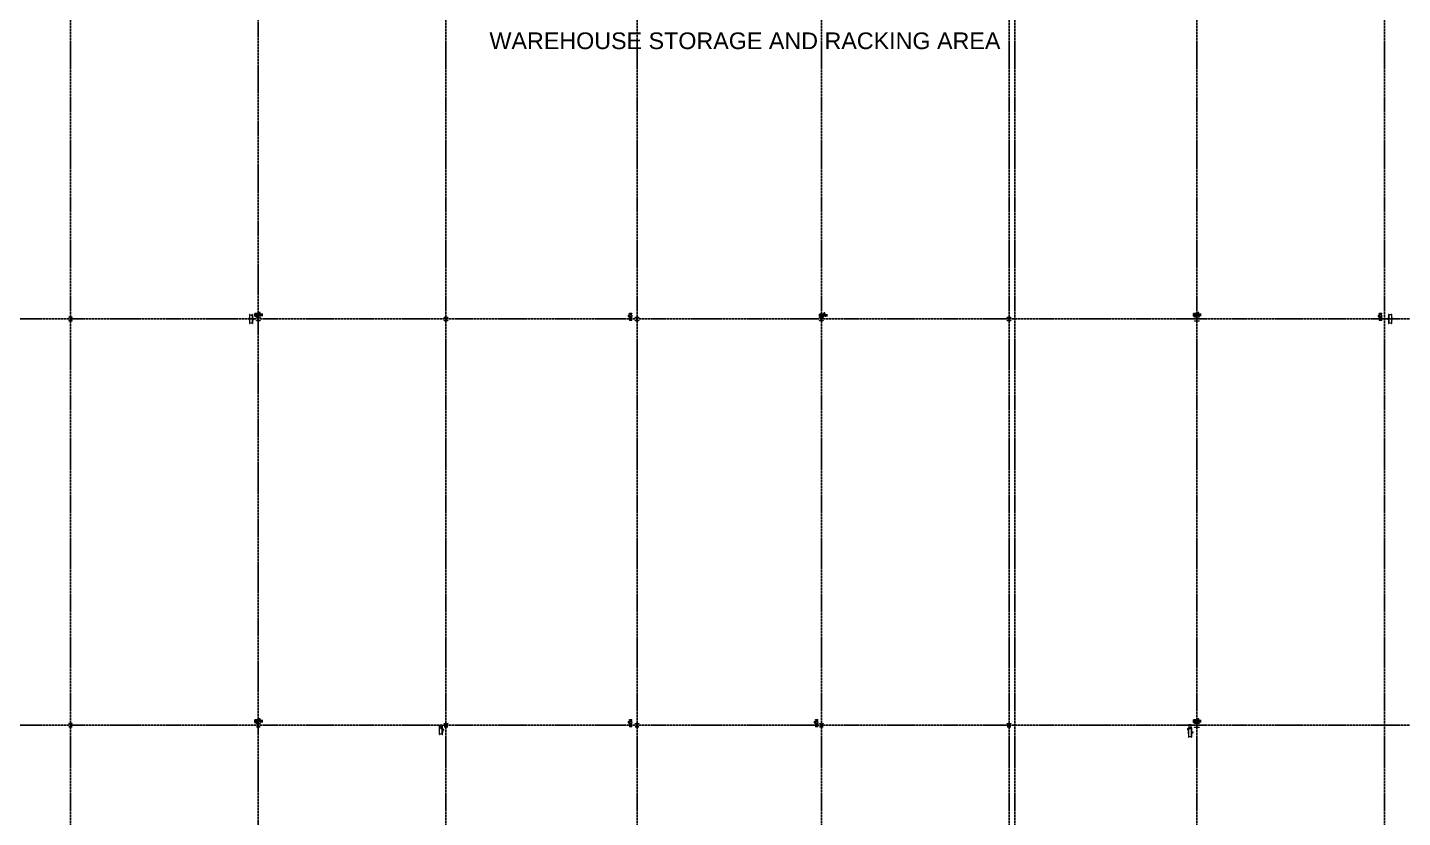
# Model space of a CAD drawing. Header units: millimetres. Extents: x -677815 to 406757, y -145898 to 39000.
# Drawn here: x 62756 to 143967, y -53449 to -6785 of the extents above; entities that cross this region are included whole.
import ezdxf

# ---------------------------------------------------------------- set-up
doc = ezdxf.new("R2010")
doc.units = ezdxf.units.MM
doc.header["$LTSCALE"] = 8
doc.linetypes.add('Xref building Toll$0$Grid Line', pattern=[22.225, 12.7, -3.175, 3.175, -3.175])
for name, color, linetype, lineweight in [('Xref building Toll$0$A-GENM', 8, 'Continuous', 9), ('Xref building Toll$0$P-SANR-FIXT', 8, 'Continuous', 9), ('Xref building Toll$0$S-COLS', 8, 'Continuous', 9)]:
    doc.layers.add(name, color=color, linetype=linetype, lineweight=lineweight)
doc.layers.add('Xref building Toll$0$A-text_room label-5', color=8, linetype='Continuous')
doc.layers.add('Xref building Toll$0$S-GRID', color=8, linetype='Continuous')
doc.styles.add('Xref building Toll$0$STYLE200', font='ARIALN.TTF')

# ---------------------------------------------------------------- blocks, each defined once
blk = doc.blocks.new('Xref building Toll$0$Toll Grids')
at = {"layer": 'Xref building Toll$0$S-GRID', "linetype": 'Xref building Toll$0$Grid Line'}
for p, q in [((65296, -125373.3), (65296, 36031.5)), ((76383, -125368.5), (76383, 36036.3)), ((87470, -125373.3), (87470, 36031.5)), ((98757, -125373.3), (98757, 36031.5)), ((109644, -125373.3), (109644, 36031.5)), ((120731, -125373.3), (120731, 36031.5)), ((131818, -125373.3), (131818, 36031.5)), ((142905, -125373.3), (142905, 36031.5)), ((121070, -125373.3), (121070, 35080.8)), ((-9195.8, -24000), (280997.7, -24000)), ((-9195.8, -48000), (280997.7, -48000))]:
    blk.add_line(p, q, dxfattribs=at)
at = {"layer": 'Xref building Toll$0$A-text_room label-5', "lineweight": 0, "insert": (105130.4, -7576.1), "char_height": 984.375, "attachment_point": 5, "line_spacing_factor": 0.6, "style": 'Xref building Toll$0$STYLE200'}
blk.add_mtext('\\fArial|b0|i0|c00|p39;WAREHOUSE STORAGE AND RACKING AREA', dxfattribs=at)
blk = doc.blocks.new('Xref building Toll$0$UC-Universal Column-Column - C2_5-200UC60-1337978-MASTER GROUND FLOOR')
at = {"layer": 'Xref building Toll$0$S-COLS', "lineweight": 18}
for p, q in [((-105, 102.5), (105, 102.5)), ((-105, 88.3), (-105, 102.5)), ((-16.05, 88.3), (-105, 88.3)), ((-4.65, -76.9), (-4.65, 76.9)), ((4.65, 76.9), (4.65, -76.9)), ((105, 88.3), (16.05, 88.3)), ((105, 102.5), (105, 88.3)), ((-105, -88.3), (-16.05, -88.3)), ((-105, -102.5), (-105, -88.3)), ((105, -102.5), (-105, -102.5)), ((16.05, -88.3), (105, -88.3)), ((105, -88.3), (105, -102.5))]:
    blk.add_line(p, q, dxfattribs=at)
at = {"layer": 'Xref building Toll$0$S-COLS'}
for p, q in [((-105, 102.5), (-105, 102.5)), ((-105, 88.3), (-105, 88.3)), ((105, 102.5), (105, 102.5)), ((105, 88.3), (105, 88.3)), ((-105, -88.3), (-105, -88.3)), ((-105, -102.5), (-105, -102.5)), ((105, -88.3), (105, -88.3)), ((105, -102.5), (105, -102.5))]:
    blk.add_line(p, q, dxfattribs=at)
at = {"layer": 'Xref building Toll$0$S-COLS', "lineweight": 18}
for centre, start, end in [((-16.05, 76.9), 360, 90), ((16.05, 76.9), 90, 180), ((-16.05, -76.9), 270, 360), ((16.05, -76.9), 180, 270)]:
    blk.add_arc(centre, 11.4, start, end, dxfattribs=at)
blk = doc.blocks.new('Xref building Toll$0$UC-Universal Column-Column - C2_5-200UC60-1337979-MASTER GROUND FLOOR')
at = {"layer": 'Xref building Toll$0$S-COLS', "lineweight": 18}
for p, q in [((-105, 102.5), (105, 102.5)), ((-105, 88.3), (-105, 102.5)), ((-16.05, 88.3), (-105, 88.3)), ((-4.65, -76.9), (-4.65, 76.9)), ((4.65, 76.9), (4.65, -76.9)), ((105, 88.3), (16.05, 88.3)), ((105, 102.5), (105, 88.3)), ((-105, -88.3), (-16.05, -88.3)), ((-105, -102.5), (-105, -88.3)), ((105, -102.5), (-105, -102.5)), ((16.05, -88.3), (105, -88.3)), ((105, -88.3), (105, -102.5))]:
    blk.add_line(p, q, dxfattribs=at)
at = {"layer": 'Xref building Toll$0$S-COLS'}
for p, q in [((-105, 102.5), (-105, 102.5)), ((-105, 88.3), (-105, 88.3)), ((105, 102.5), (105, 102.5)), ((105, 88.3), (105, 88.3)), ((-105, -88.3), (-105, -88.3)), ((-105, -102.5), (-105, -102.5)), ((105, -88.3), (105, -88.3)), ((105, -102.5), (105, -102.5))]:
    blk.add_line(p, q, dxfattribs=at)
at = {"layer": 'Xref building Toll$0$S-COLS', "lineweight": 18}
for centre, start, end in [((-16.05, 76.9), 360, 90), ((16.05, 76.9), 90, 180), ((-16.05, -76.9), 270, 360), ((16.05, -76.9), 180, 270)]:
    blk.add_arc(centre, 11.4, start, end, dxfattribs=at)
blk = doc.blocks.new('Xref building Toll$0$UC-Universal Column-Column - C2_5-200UC60-1337977-MASTER GROUND FLOOR')
at = {"layer": 'Xref building Toll$0$S-COLS', "lineweight": 18}
for p, q in [((105, 102.5), (-105, 102.5)), ((-105, 102.5), (-105, 88.3)), ((-105, 88.3), (-16.05, 88.3)), ((-4.65, 76.9), (-4.65, -76.9)), ((4.65, -76.9), (4.65, 76.9)), ((16.05, 88.3), (105, 88.3)), ((105, 88.3), (105, 102.5)), ((-16.05, -88.3), (-105, -88.3)), ((-105, -88.3), (-105, -102.5)), ((-105, -102.5), (105, -102.5)), ((105, -88.3), (16.05, -88.3)), ((105, -102.5), (105, -88.3))]:
    blk.add_line(p, q, dxfattribs=at)
at = {"layer": 'Xref building Toll$0$S-COLS'}
for p, q in [((-105, 102.5), (-105, 102.5)), ((-105, 88.3), (-105, 88.3)), ((105, 102.5), (105, 102.5)), ((105, 88.3), (105, 88.3)), ((-105, -88.3), (-105, -88.3)), ((-105, -102.5), (-105, -102.5)), ((105, -88.3), (105, -88.3)), ((105, -102.5), (105, -102.5))]:
    blk.add_line(p, q, dxfattribs=at)
at = {"layer": 'Xref building Toll$0$S-COLS', "lineweight": 18}
for centre, start, end in [((-16.05, 76.9), 0, 90), ((16.05, 76.9), 90, 180), ((-16.05, -76.9), 270, 0), ((16.05, -76.9), 180, 270)]:
    blk.add_arc(centre, 11.4, start, end, dxfattribs=at)
blk = doc.blocks.new('Xref building Toll$0$UC-Universal Column-Column - C2_5-200UC60-1337980-MASTER GROUND FLOOR')
at = {"layer": 'Xref building Toll$0$S-COLS', "lineweight": 18}
for p, q in [((105, 102.5), (-105, 102.5)), ((-105, 102.5), (-105, 88.3)), ((-105, 88.3), (-16.05, 88.3)), ((-4.65, 76.9), (-4.65, -76.9)), ((4.65, -76.9), (4.65, 76.9)), ((16.05, 88.3), (105, 88.3)), ((105, 88.3), (105, 102.5)), ((-16.05, -88.3), (-105, -88.3)), ((-105, -88.3), (-105, -102.5)), ((-105, -102.5), (105, -102.5)), ((105, -88.3), (16.05, -88.3)), ((105, -102.5), (105, -88.3))]:
    blk.add_line(p, q, dxfattribs=at)
at = {"layer": 'Xref building Toll$0$S-COLS'}
for p, q in [((-105, 102.5), (-105, 102.5)), ((-105, 88.3), (-105, 88.3)), ((105, 102.5), (105, 102.5)), ((105, 88.3), (105, 88.3)), ((-105, -88.3), (-105, -88.3)), ((-105, -102.5), (-105, -102.5)), ((105, -88.3), (105, -88.3)), ((105, -102.5), (105, -102.5))]:
    blk.add_line(p, q, dxfattribs=at)
at = {"layer": 'Xref building Toll$0$S-COLS', "lineweight": 18}
for centre, start, end in [((-16.05, 76.9), 0, 90), ((16.05, 76.9), 90, 180), ((-16.05, -76.9), 270, 0), ((16.05, -76.9), 180, 270)]:
    blk.add_arc(centre, 11.4, start, end, dxfattribs=at)
blk = doc.blocks.new('Xref building Toll$0$UC-Universal Column-Column - C3_5-250UC90-1714311-MASTER GROUND FLOOR')
at = {"layer": 'Xref building Toll$0$S-COLS', "lineweight": 18}
for p, q in [((-130, 128), (130, 128)), ((-130, 110.7), (-130, 128)), ((-16.65, 110.7), (-130, 110.7)), ((-5.25, -99.3), (-5.25, 99.3)), ((5.25, 99.3), (5.25, -99.3)), ((130, 110.7), (16.65, 110.7)), ((130, 128), (130, 110.7)), ((-130, -110.7), (-16.65, -110.7)), ((-130, -128), (-130, -110.7)), ((130, -128), (-130, -128)), ((16.65, -110.7), (130, -110.7)), ((130, -110.7), (130, -128))]:
    blk.add_line(p, q, dxfattribs=at)
at = {"layer": 'Xref building Toll$0$S-COLS'}
for p, q in [((-130, 128), (-130, 128)), ((-130, 110.7), (-130, 110.7)), ((130, 128), (130, 128)), ((130, 110.7), (130, 110.7)), ((-130, -110.7), (-130, -110.7)), ((-130, -128), (-130, -128)), ((130, -110.7), (130, -110.7)), ((130, -128), (130, -128))]:
    blk.add_line(p, q, dxfattribs=at)
at = {"layer": 'Xref building Toll$0$S-COLS', "lineweight": 18}
for centre, start, end in [((-16.65, 99.3), 360, 90), ((16.65, 99.3), 90, 180), ((-16.65, -99.3), 270, 360), ((16.65, -99.3), 180, 270)]:
    blk.add_arc(centre, 11.4, start, end, dxfattribs=at)
blk = doc.blocks.new('Xref building Toll$0$UC-Universal Column-Column - C3_5-250UC90-1714330-MASTER GROUND FLOOR')
at = {"layer": 'Xref building Toll$0$S-COLS', "lineweight": 18}
for p, q in [((-130, 128), (130, 128)), ((-130, 110.7), (-130, 128)), ((-16.65, 110.7), (-130, 110.7)), ((-5.25, -99.3), (-5.25, 99.3)), ((5.25, 99.3), (5.25, -99.3)), ((130, 110.7), (16.65, 110.7)), ((130, 128), (130, 110.7)), ((-130, -110.7), (-16.65, -110.7)), ((-130, -128), (-130, -110.7)), ((130, -128), (-130, -128)), ((16.65, -110.7), (130, -110.7)), ((130, -110.7), (130, -128))]:
    blk.add_line(p, q, dxfattribs=at)
at = {"layer": 'Xref building Toll$0$S-COLS'}
for p, q in [((-130, 128), (-130, 128)), ((-130, 110.7), (-130, 110.7)), ((130, 128), (130, 128)), ((130, 110.7), (130, 110.7)), ((-130, -110.7), (-130, -110.7)), ((-130, -128), (-130, -128)), ((130, -110.7), (130, -110.7)), ((130, -128), (130, -128))]:
    blk.add_line(p, q, dxfattribs=at)
at = {"layer": 'Xref building Toll$0$S-COLS', "lineweight": 18}
for centre, start, end in [((-16.65, 99.3), 360, 90), ((16.65, 99.3), 90, 180), ((-16.65, -99.3), 270, 360), ((16.65, -99.3), 180, 270)]:
    blk.add_arc(centre, 11.4, start, end, dxfattribs=at)
blk = doc.blocks.new('Xref building Toll$0$HYD-SINGLE HEAD - Standard-1800782-MASTER GROUND FLOOR')
at = {"layer": 'Xref building Toll$0$A-GENM'}
for p, q in [((186, 12), (-14, 12)), ((-14, 12), (-14, -128)), ((-14, -128), (-14, 12)), ((186, 12), (186, -128)), ((186, -128), (186, 12)), ((231, 71), (231, 54)), ((236, 54), (236, -4)), ((296, -4), (296, 54)), ((301, 54), (301, 71)), ((390, 12), (390, -128)), ((400, 12), (400, 12)), ((400, 12), (400, 12)), ((410, -128), (410, 12)), ((-14, -128), (186, -128)), ((217, -8), (186, -8)), ((186, -108), (186, -8)), ((186, -8), (186, -108)), ((186, -108), (217, -108)), ((217, -8), (217, -58)), ((217, -58), (217, -8)), ((217, -58), (217, -108)), ((217, -108), (217, -58)), ((347, -8), (315, -8)), ((315, -58), (315, -8)), ((315, -8), (315, -58)), ((315, -108), (315, -58)), ((315, -58), (315, -108)), ((315, -108), (347, -108)), ((347, -108), (347, -8)), ((347, -8), (347, -108)), ((367, -28), (347, -28)), ((347, -88), (347, -28)), ((347, -28), (347, -88)), ((347, -88), (367, -88)), ((367, -88), (367, -28)), ((367, -28), (367, -88)), ((400, -48), (367, -48)), ((367, -68), (367, -48)), ((367, -48), (367, -68)), ((367, -68), (400, -68)), ((400, -48), (400, -68)), ((400, -68), (400, -48)), ((400, -128), (400, -128)), ((400, -128), (400, -128))]:
    blk.add_line(p, q, dxfattribs=at)
at = {"layer": 'Xref building Toll$0$A-GENM', "flags": 128}
for points in [[(217, -8), (282, 10), (315, -8)], [(390, -128), (390, -96), (390, -29), (390, 11), (390, 12)], [(390, 12), (390, -21), (390, -88), (390, -128), (390, -128)], [(410, 12), (410, -21), (410, -88), (410, -128), (410, -128)], [(410, -128), (410, -96), (410, -29), (410, 11), (410, 12)], [(315, -108), (251, -127), (217, -108)]]:
    blk.add_lwpolyline(points, dxfattribs=at)
at = {"layer": 'Xref building Toll$0$A-GENM'}
for centre, radius, start, end in [((86, -58), 60, 90, 270), ((86, -58), 60, 270, 90), ((86, -58), 50, 90, 270), ((86, -58), 50, 90, 270), ((86, -58), 50, 270, 90), ((86, -58), 50, 270, 90), ((400, -58), 10, 90, 270), ((400, -58), 10, 90, 270), ((400, -58), 10, 270, 90), ((400, -58), 10, 270, 90)]:
    blk.add_arc(centre, radius, start, end, dxfattribs=at)
for centre, major_axis, start_param, end_param in [((266, 71), (35, 0), 0, 3.141593), ((266, 54), (35, 0), 0, 3.141593), ((266, 71), (35, 0), 3.141593, 6.283185), ((266, 54), (35, 0), 3.141593, 6.283185), ((266, 54), (30, 0), 0, 3.141593), ((266, 54), (30, 0), 3.141593, 6.283185), ((266, -4), (30, 0), 0, 3.141593), ((266, -4), (30, 0), 3.141593, 6.283185)]:
    blk.add_ellipse(centre, major_axis=major_axis, ratio=0.5, start_param=start_param, end_param=end_param, dxfattribs=at)
for points in [[(86, 2), (83, 1), (79, 1), (74, 0), (71, -1), (69, -1), (67, -2), (64, -3), (61, -4), (58, -6), (56, -7), (53, -8), (51, -10), (46, -14), (42, -18), (37, -25), (33, -31), (31, -36), (29, -40), (28, -45), (27, -49), (27, -54), (26, -58), (27, -63), (27, -69), (29, -75), (31, -81), (32, -85), (34, -88), (37, -93), (42, -99), (46, -103), (50, -106), (52, -108), (54, -109), (56, -110), (58, -111), (61, -113), (64, -114), (67, -115), (69, -116), (71, -116), (74, -117), (79, -118), (83, -118), (86, -118)], [(86, -118), (90, -118), (94, -118), (99, -117), (102, -116), (104, -116), (106, -115), (109, -114), (112, -113), (115, -111), (117, -110), (119, -109), (122, -107), (126, -103), (131, -99), (136, -92), (140, -86), (142, -81), (144, -76), (145, -72), (146, -68), (146, -63), (146, -58), (146, -54), (146, -48), (144, -42), (142, -36), (141, -32), (139, -29), (136, -24), (131, -18), (126, -14), (123, -11), (121, -9), (119, -8), (117, -7), (115, -6), (112, -4), (109, -3), (106, -2), (104, -1), (102, -1), (99, 0), (94, 1), (90, 1), (86, 2)]]:
    blk.add_open_spline(points, degree=3, knots=[0, 0, 0, 0, 0.045455, 0.068182, 0.079545, 0.090909, 0.102273, 0.113636, 0.136364, 0.159091, 0.170455, 0.181818, 0.204545, 0.227273, 0.272727, 0.318182, 0.363636, 0.386364, 0.409091, 0.431818, 0.454545, 0.477273, 0.5, 0.522727, 0.545455, 0.590909, 0.613636, 0.636364, 0.659091, 0.681818, 0.727273, 0.772727, 0.795455, 0.806818, 0.818182, 0.829545, 0.840909, 0.863636, 0.886364, 0.897727, 0.909091, 0.920455, 0.931818, 0.954545, 1, 1, 1, 1], dxfattribs=at)
blk = doc.blocks.new('Xref building Toll$0$HYD-SINGLE HEAD - Standard-V337-MASTER GROUND FLOOR')
at = {"layer": 'Xref building Toll$0$A-GENM'}
for p, q in [((186, 12), (-14, 12)), ((-14, -128), (-14, 12)), ((186, 12), (186, -128)), ((231, 71), (231, 54)), ((236, 54), (236, -4)), ((296, -4), (296, 54)), ((301, 54), (301, 71)), ((390, 12), (390, -9)), ((390, 12), (400, 12)), ((400, 12), (409, 12)), ((410, -32), (410, 12)), ((-14, -128), (186, -128)), ((217, -8), (186, -8)), ((186, -108), (217, -108)), ((217, -8), (217, -10)), ((217, -58), (217, -8)), ((217, -108), (217, -58)), ((217, -107), (217, -108)), ((347, -8), (315, -8)), ((315, -58), (315, -8)), ((315, -8), (315, -10)), ((315, -108), (315, -58)), ((315, -107), (315, -108)), ((315, -108), (347, -108)), ((347, -10), (347, -8)), ((347, -8), (347, -108)), ((367, -28), (347, -28)), ((347, -88), (367, -88)), ((347, -108), (347, -107)), ((367, -43), (367, -28)), ((367, -28), (367, -88)), ((390, -48), (367, -48)), ((367, -68), (393, -68)), ((367, -88), (367, -73)), ((390, -58), (390, -128)), ((400, -128), (390, -128)), ((409, -128), (400, -128)), ((410, -128), (410, -108))]:
    blk.add_line(p, q, dxfattribs=at)
at = {"layer": 'Xref building Toll$0$A-GENM', "flags": 128}
for points in [[(217, -8), (220, -7), (222, -5), (224, -3), (226, -1), (228, 0), (231, 2), (233, 3), (236, 4), (238, 6), (241, 7), (243, 8), (246, 8), (249, 9), (252, 10), (254, 10), (257, 11), (260, 11), (263, 11), (265, 12), (268, 12), (271, 11), (274, 11), (277, 11), (279, 10), (282, 10), (285, 9), (287, 8), (290, 7), (293, 6), (295, 5), (298, 4), (300, 3), (303, 1), (305, 0), (307, -2), (310, -3), (312, -5), (314, -7), (315, -8)], [(390, 12), (390, 12), (390, 12), (390, 13), (390, 13), (390, 14), (390, 14), (390, 14), (390, 15), (390, 15), (390, 15), (391, 16), (391, 16), (391, 16), (391, 17), (391, 17), (392, 17), (392, 18), (392, 18), (392, 18), (393, 19), (393, 19), (393, 19), (394, 19), (394, 20), (394, 20), (395, 20), (395, 20), (395, 21), (396, 21), (396, 21), (396, 21), (397, 21), (397, 21), (398, 21), (398, 21), (398, 21), (399, 21), (399, 22), (400, 22), (400, 22), (400, 22), (401, 21), (401, 21), (402, 21), (402, 21), (402, 21), (403, 21), (403, 21), (403, 21), (404, 21), (404, 20), (405, 20), (405, 20), (405, 20), (406, 20), (406, 19), (406, 19), (406, 19), (407, 19), (407, 18), (407, 18), (408, 18), (408, 17), (408, 17), (408, 17), (408, 16), (409, 16), (409, 16), (409, 15), (409, 15), (409, 14), (409, 14), (409, 14), (409, 13), (410, 13), (410, 13), (410, 12), (410, 12), (410, 12)], [(390, -9), (390, -7), (390, -5), (390, -3), (390, -2), (390, 0), (390, 2), (390, 3), (390, 4), (390, 5), (390, 6), (390, 7), (390, 8), (390, 9), (390, 10), (390, 10), (390, 11), (390, 11), (390, 11), (390, 12), (390, 12)], [(390, 12), (390, 11), (390, 11), (390, 11), (390, 11), (390, 10), (390, 10), (390, 9), (390, 8), (390, 7), (390, 6), (390, 5), (390, 4), (390, 2), (390, 1), (390, -1), (390, -2), (390, -4), (390, -6), (390, -8), (390, -10), (390, -12), (390, -14), (390, -16), (390, -18), (390, -21), (390, -23), (390, -25), (390, -28), (390, -31), (390, -33), (390, -36), (390, -38), (390, -41), (390, -44), (390, -47), (390, -49), (390, -52), (390, -55), (390, -58), (390, -61), (390, -63), (390, -66), (390, -69), (390, -72), (390, -74), (390, -77), (390, -80), (390, -82), (390, -85), (390, -88), (390, -90), (390, -93), (390, -95), (390, -97), (390, -100), (390, -102), (390, -104), (390, -106), (390, -108), (390, -110), (390, -112), (390, -114), (390, -115), (390, -117), (390, -118), (390, -120), (390, -121), (390, -122), (390, -123), (390, -124), (390, -125), (390, -126), (390, -127), (390, -127), (390, -128), (390, -128), (390, -128), (390, -128), (390, -128)], [(410, 12), (410, 11), (410, 11), (410, 11), (410, 11), (410, 10), (410, 10), (410, 9), (410, 8), (410, 7), (410, 6), (410, 5), (410, 4), (410, 2), (410, 1), (410, -1), (410, -2), (410, -4), (410, -6), (410, -8), (410, -10), (410, -12), (410, -14), (410, -16), (410, -18), (410, -21), (410, -23), (410, -25), (410, -28), (410, -31)], [(410, -128), (410, -128), (410, -128), (410, -128), (410, -128), (410, -127), (410, -126), (410, -126), (410, -125), (410, -124), (410, -123), (410, -122), (410, -121), (410, -119), (410, -118), (410, -116), (410, -115), (410, -113), (410, -111), (410, -109), (410, -107), (410, -105), (410, -103), (410, -101), (410, -99), (410, -96), (410, -94), (410, -91), (410, -89), (410, -86), (410, -84), (410, -81), (410, -79), (410, -76), (410, -73), (410, -70), (410, -68), (410, -65), (410, -62), (410, -59), (410, -56), (410, -54), (410, -51), (410, -48), (410, -45), (410, -43), (410, -40), (410, -37), (410, -35), (410, -32), (410, -29), (410, -27), (410, -24), (410, -22), (410, -20), (410, -17), (410, -15), (410, -13), (410, -11), (410, -9), (410, -7), (410, -5), (410, -3), (410, -2), (410, 0), (410, 2), (410, 3), (410, 4), (410, 5), (410, 6), (410, 7), (410, 8), (410, 9), (410, 10), (410, 10), (410, 11), (410, 11), (410, 11), (410, 12), (410, 12)], [(315, -108), (313, -110), (311, -112), (309, -114), (307, -116), (305, -117), (302, -119), (300, -120), (297, -121), (295, -123), (292, -124), (289, -125), (287, -125), (284, -126), (281, -127), (279, -127), (276, -128), (273, -128), (270, -128), (268, -128), (265, -128), (262, -128), (259, -128), (256, -128), (254, -127), (251, -127), (248, -126), (245, -125), (243, -124), (240, -123), (238, -122), (235, -121), (233, -120), (230, -118), (228, -117), (226, -115), (223, -114), (221, -112), (219, -110), (217, -108)], [(390, -105), (390, -103), (390, -101), (390, -99), (390, -96), (390, -94), (390, -91), (390, -89), (390, -86), (390, -84), (390, -81), (390, -79), (390, -76), (390, -73), (390, -70), (390, -68), (390, -65), (390, -62), (390, -59)], [(390, -128), (390, -128), (390, -128), (390, -128), (390, -128), (390, -127), (390, -126), (390, -126), (390, -125), (390, -124), (390, -123), (390, -122), (390, -121), (390, -119), (390, -118), (390, -116), (390, -115), (390, -113)], [(410, -128), (410, -129), (410, -129), (410, -130), (410, -130), (409, -130), (409, -131), (409, -131), (409, -132), (409, -132), (409, -132), (409, -133), (409, -133), (408, -133), (408, -134), (408, -134), (408, -134), (407, -135), (407, -135), (407, -135), (407, -136), (406, -136), (406, -136), (406, -136), (405, -137), (405, -137), (405, -137), (404, -137), (404, -137), (404, -138), (403, -138), (403, -138), (403, -138), (402, -138), (402, -138), (401, -138), (401, -138), (401, -138), (400, -138), (400, -138), (399, -138), (399, -138), (399, -138), (398, -138), (398, -138), (397, -138), (397, -138), (397, -138), (396, -138), (396, -138), (395, -138), (395, -137), (395, -137), (394, -137), (394, -137), (394, -137), (393, -136), (393, -136), (393, -136), (393, -136), (392, -135), (392, -135), (392, -135), (392, -134), (391, -134), (391, -134), (391, -133), (391, -133), (391, -133), (390, -132), (390, -132), (390, -131), (390, -131), (390, -131), (390, -130), (390, -130), (390, -129), (390, -129), (390, -129), (390, -128)], [(410, -108), (410, -110), (410, -112), (410, -114), (410, -115), (410, -117), (410, -118), (410, -120), (410, -121), (410, -122), (410, -123), (410, -124), (410, -125), (410, -126), (410, -127), (410, -127), (410, -128), (410, -128), (410, -128), (410, -128), (410, -128)]]:
    blk.add_lwpolyline(points, dxfattribs=at)
at = {"layer": 'Xref building Toll$0$A-GENM'}
blk.add_arc((400, -58), 10, 165, 225, dxfattribs=at)
for centre, major_axis, start_param, end_param in [((266, 71), (35, 0), 0, 3.141593), ((266, 54), (35, 0), 0, 3.141593), ((266, 71), (35, 0), 3.141593, 3.665191), ((266, 54), (35, 0), 3.141593, 3.665191), ((266, 54), (30, 0), 0, 3.141593), ((266, 54), (30, 0), 3.141593, 3.403392), ((266, -4), (30, 0), 0, 3.141593), ((266, 54), (30, 0), 6.021386, 6.283185), ((266, 71), (35, 0), 5.759587, 6.283185), ((266, 54), (35, 0), 5.759587, 6.283185), ((266, -4), (30, 0), 3.141593, 3.490659), ((266, -4), (30, 0), 5.934119, 6.283185)]:
    blk.add_ellipse(centre, major_axis=major_axis, ratio=0.5, start_param=start_param, end_param=end_param, dxfattribs=at)
blk = doc.blocks.new('Xref building Toll$0$FHD_Standard - 01 - Standard-V340-MASTER GROUND FLOOR')
at = {"layer": 'Xref building Toll$0$A-GENM'}
for p, q in [((186, 128), (-14, 128)), ((-14, -12), (-14, 128)), ((186, 128), (186, -12)), ((217, 108), (186, 108)), ((186, 8), (217, 8)), ((217, 108), (217, 107)), ((217, 58), (217, 108)), ((217, 8), (217, 58)), ((217, 10), (217, 8)), ((228, 59), (228, 59)), ((410, 166), (411, 166)), ((411, 166), (441, 166)), ((430, 217), (415, 181)), ((419, 179), (415, 181)), ((415, 181), (419, 179)), ((419, 179), (433, 216)), ((441, 178), (419, 164)), ((427, 164), (441, 173)), ((451, 232), (431, 220)), ((431, 220), (431, 197)), ((431, 197), (451, 185)), ((451, 227), (435, 218)), ((435, 218), (435, 199)), ((435, 199), (451, 190)), ((435, 178), (435, 168)), ((439, 181), (439, 164)), ((451, 168), (440, 168)), ((441, 191), (441, 181)), ((441, 181), (451, 181)), ((462, 192), (445, 181)), ((471, 220), (451, 232)), ((467, 218), (451, 227)), ((451, 190), (467, 199)), ((451, 185), (471, 197)), ((451, 181), (462, 181)), ((463, 168), (451, 168)), ((453, 181), (464, 189)), ((461, 181), (461, 191)), ((464, 164), (464, 181)), ((467, 199), (467, 218)), ((467, 168), (467, 178)), ((471, 197), (471, 220)), ((-14, -12), (186, -12)), ((231, -54), (231, -71)), ((236, -40), (236, -54)), ((296, -54), (296, -40)), ((301, -71), (301, -54)), ((451, -41), (374, -41)), ((529, -41), (451, -41))]:
    blk.add_line(p, q, dxfattribs=at)
at = {"layer": 'Xref building Toll$0$A-GENM', "flags": 128}
for points in [[(218, 69), (218, 70), (218, 70), (218, 70)], [(218, 68), (218, 68), (218, 69), (218, 69), (218, 69)], [(226, 79), (226, 79), (227, 79), (227, 79), (227, 79), (228, 79), (228, 79)], [(228, 59), (228, 59), (227, 59), (227, 59), (226, 59), (226, 59)], [(464, 189), (465, 189), (466, 190), (467, 190), (467, 191), (468, 192), (469, 192), (469, 193), (470, 194), (470, 195), (471, 195), (471, 196), (472, 197), (472, 198), (473, 199), (473, 199), (474, 200), (474, 201), (474, 202), (474, 203), (475, 204), (475, 205), (475, 206), (475, 207), (475, 208), (475, 209), (475, 210), (475, 211), (475, 211), (475, 212), (474, 213), (474, 214), (474, 215), (474, 216), (473, 217), (473, 218), (473, 219), (472, 219), (472, 220), (471, 221), (471, 222), (470, 223), (470, 223), (469, 224), (468, 225), (468, 225), (467, 226), (466, 227), (466, 227), (465, 228), (464, 228), (463, 229), (462, 229), (462, 230), (461, 230), (460, 230), (459, 231), (458, 231), (457, 231), (456, 231), (455, 232), (454, 232), (453, 232), (452, 232), (452, 232), (451, 232), (450, 232), (449, 232), (448, 232), (447, 232), (446, 231), (445, 231), (444, 231), (443, 230), (442, 230), (442, 230), (441, 229), (440, 229), (439, 228), (438, 228), (437, 227), (437, 227), (436, 226), (435, 226), (435, 225), (434, 224), (433, 223), (433, 223), (432, 222), (432, 221), (431, 220), (431, 220), (430, 219), (430, 218), (430, 217)], [(433, 216), (434, 216), (434, 217), (434, 218), (435, 219), (435, 219), (436, 220), (436, 220), (437, 221), (437, 222), (438, 222), (438, 223), (439, 223), (439, 224), (440, 224), (441, 225), (441, 225), (442, 225), (443, 226), (443, 226), (444, 227), (445, 227), (446, 227), (446, 227), (447, 227), (448, 228), (449, 228), (449, 228), (450, 228), (451, 228), (452, 228), (452, 228), (453, 228), (454, 228), (455, 228), (456, 228), (456, 227), (457, 227), (458, 227), (459, 227), (459, 226), (460, 226), (461, 226), (461, 225), (462, 225), (463, 224), (463, 224), (464, 224), (464, 223), (465, 222), (466, 222), (466, 221), (467, 221), (467, 220)], [(435, 208), (435, 208), (435, 208), (435, 208), (435, 208), (435, 208), (435, 208), (435, 207), (435, 207), (435, 207), (435, 206), (435, 206), (435, 205), (435, 205), (435, 204), (435, 203), (435, 203), (435, 202), (435, 201), (435, 200), (435, 199), (435, 198), (435, 198), (435, 197), (435, 196), (435, 195), (435, 194), (435, 193), (435, 192), (435, 190), (435, 189), (435, 188), (435, 187), (435, 186), (435, 185), (435, 184), (435, 182), (435, 181), (435, 180), (435, 179), (435, 178)], [(467, 197), (467, 196), (466, 196), (466, 195), (465, 194), (464, 194), (464, 193), (463, 193), (463, 193), (462, 192)], [(467, 178), (467, 180), (467, 181), (467, 182), (467, 183), (467, 184), (467, 186), (467, 187), (467, 188), (467, 189), (467, 190), (467, 191), (467, 192), (467, 193), (467, 194), (467, 195), (467, 196), (467, 197), (467, 198), (467, 199), (467, 200), (467, 201), (467, 202), (467, 202), (467, 203), (467, 204), (467, 204), (467, 205), (467, 205), (467, 206), (467, 206), (467, 207), (467, 207), (467, 208), (467, 208), (467, 208), (467, 208), (467, 208), (467, 208), (467, 208)], [(468, 219), (468, 219), (468, 218), (469, 217), (469, 217), (469, 216), (470, 215), (470, 215), (470, 214), (470, 213), (471, 212), (471, 212), (471, 211), (471, 210), (471, 209), (471, 208), (471, 208), (471, 207), (471, 206), (471, 205), (471, 205), (470, 204), (470, 203), (470, 202), (470, 202), (469, 201), (469, 200), (469, 199), (468, 199), (468, 198), (468, 197)]]:
    blk.add_lwpolyline(points, dxfattribs=at)
at = {"layer": 'Xref building Toll$0$A-GENM'}
for start, end in [(360, 180), (180, 360)]:
    blk.add_arc((451, 208), 12.5, start, end, dxfattribs=at)
for centre, major_axis, start_param, end_param in [((266, -54), (35, 0), 2.617994, 3.141593), ((266, -54), (-35, 0), 0, 3.141593), ((266, -71), (-35, 0), 5.759587, 6.283185), ((266, -71), (-35, 0), 0, 3.141593), ((266, -54), (30, 0), 2.879793, 3.141593), ((266, -54), (-30, 0), 0, 3.141593), ((266, -54), (30, 0), 0, 0.261799), ((266, -54), (-35, 0), 3.141593, 3.665191), ((266, -71), (35, 0), 0, 0.523599)]:
    blk.add_ellipse(centre, major_axis=major_axis, ratio=0.5, start_param=start_param, end_param=end_param, dxfattribs=at)
at = {"layer": 'Xref building Toll$0$P-SANR-FIXT'}
for p, q in [((724, 164), (183, 164)), ((183, 164), (183, 139)), ((183, 139), (218, 139)), ((218, 139), (218, -15)), ((689, 139), (218, 139)), ((689, -15), (689, 139)), ((689, 139), (724, 139)), ((724, 139), (724, 164)), ((218, -15), (183, -15)), ((183, -15), (183, -40)), ((183, -40), (724, -40)), ((689, -15), (218, -15)), ((724, -15), (689, -15)), ((724, -40), (724, -15))]:
    blk.add_line(p, q, dxfattribs=at)
blk = doc.blocks.new('Xref building Toll$0$Fire_Hose_Reel_-_Non_Hosted_9381 - Fire_Hose_Reel_-_Non_Hosted_9381-V341-MASTER GROUND FLOOR')
at = {"layer": 'Xref building Toll$0$P-SANR-FIXT'}
for p, q in [((269, 249), (-272, 249)), ((-272, 249), (-272, 224)), ((-272, 224), (-238, 224)), ((-238, 69), (-272, 69)), ((-272, 69), (-272, 44)), ((-272, 44), (269, 44)), ((-238, 224), (-238, 69)), ((-238, 224), (233, 224)), ((-238, 69), (233, 69)), ((-78, 250), (0, 250)), ((0, 23), (-20, 12)), ((-20, 12), (-20, -12)), ((-16, 40), (-16, 30)), ((0, 18), (-16, 9)), ((-16, 9), (-16, -9)), ((-1, 27), (-13, 20)), ((-12, 44), (-12, 27)), ((-11, 40), (0, 40)), ((-11, 16), (6, 27)), ((0, 27), (-11, 27)), ((-10, 27), (-10, 17)), ((0, 250), (78, 250)), ((0, 40), (11, 40)), ((11, 27), (0, 27)), ((20, 12), (0, 23)), ((16, 9), (0, 18)), ((40, 42), (10, 42)), ((10, 17), (10, 27)), ((25, 44), (11, 35)), ((11, 30), (32, 44)), ((13, 27), (13, 44)), ((16, 30), (16, 40)), ((16, -9), (16, 9)), ((33, 29), (18, -7)), ((20, -12), (20, 12)), ((22, -9), (36, 28)), ((33, 29), (36, 28)), ((36, 28), (33, 29)), ((41, 42), (40, 42)), ((223, 149), (224, 149)), ((233, 69), (233, 224)), ((233, 224), (269, 224)), ((269, 69), (233, 69)), ((269, 224), (269, 249)), ((269, 44), (269, 69)), ((-20, -12), (0, -23)), ((-16, -9), (0, -18)), ((0, -18), (16, -9)), ((0, -23), (20, -12))]:
    blk.add_line(p, q, dxfattribs=at)
at = {"layer": 'Xref building Toll$0$P-SANR-FIXT', "flags": 128}
for points in [[(-13, 20), (-14, 19), (-14, 19), (-15, 18), (-16, 17), (-17, 17), (-17, 16), (-18, 15), (-18, 15), (-19, 14), (-20, 13), (-20, 12), (-20, 12), (-21, 11), (-21, 10), (-22, 9), (-22, 8), (-22, 7), (-23, 6), (-23, 5), (-23, 4), (-23, 4), (-23, 3), (-23, 2), (-23, 1), (-23, 0), (-23, -1), (-23, -2), (-23, -3), (-23, -4), (-23, -5), (-23, -6), (-23, -7), (-22, -8), (-22, -8), (-22, -9), (-21, -10), (-21, -11), (-20, -12), (-20, -13), (-19, -13), (-19, -14), (-18, -15), (-18, -16), (-17, -16), (-16, -17), (-16, -18), (-15, -18), (-14, -19), (-13, -19), (-13, -20), (-12, -20), (-11, -21), (-10, -21), (-9, -22), (-8, -22), (-7, -22), (-7, -23), (-6, -23), (-5, -23), (-4, -23), (-3, -23), (-2, -23), (-1, -23), (0, -23), (1, -23), (2, -23), (3, -23), (4, -23), (5, -23), (6, -23), (6, -23), (7, -22), (8, -22), (9, -22), (10, -21), (11, -21), (12, -20), (12, -20), (13, -19), (14, -19), (15, -18), (15, -18), (16, -17), (17, -16), (17, -16), (18, -15), (19, -14), (19, -14), (20, -13), (20, -12), (21, -11), (21, -10), (22, -9), (22, -9)], [(-16, -11), (-17, -10), (-17, -10), (-17, -9), (-18, -8), (-18, -8), (-18, -7), (-19, -6), (-19, -5), (-19, -5), (-19, -4), (-19, -3), (-19, -2), (-19, -2), (-20, -1), (-20, 0), (-20, 1), (-19, 2), (-19, 2), (-19, 3), (-19, 4), (-19, 5), (-19, 5), (-19, 6), (-18, 7), (-18, 8), (-18, 8), (-17, 9), (-17, 10), (-17, 10), (-16, 11)], [(-16, 30), (-16, 29), (-16, 28), (-16, 26), (-16, 25), (-16, 24), (-16, 23), (-16, 22), (-16, 21), (-16, 19), (-16, 18), (-16, 17), (-16, 16), (-16, 15), (-16, 14), (-16, 13), (-16, 12), (-16, 11), (-16, 10), (-16, 9), (-16, 8), (-16, 8), (-16, 7), (-16, 6), (-16, 5), (-16, 5), (-16, 4), (-16, 4), (-16, 3), (-16, 2), (-16, 2), (-16, 2), (-16, 1), (-16, 1), (-16, 1), (-16, 0), (-16, 0), (-16, 0), (-16, 0), (-16, 0)], [(-16, 12), (-15, 12), (-15, 13), (-14, 13), (-14, 14), (-13, 15), (-12, 15), (-12, 16), (-11, 16), (-11, 16)], [(16, 0), (16, 0), (16, 0), (16, 0), (16, 0), (16, 1), (16, 1), (16, 1), (16, 2), (16, 2), (16, 2), (16, 3), (16, 3), (16, 4), (16, 5), (16, 5), (16, 6), (16, 7), (16, 7), (16, 8), (16, 9), (16, 10), (16, 11), (16, 12), (16, 13), (16, 14), (16, 15), (16, 16), (16, 17), (16, 18), (16, 19), (16, 20), (16, 21), (16, 23), (16, 24), (16, 25), (16, 26), (16, 27), (16, 28), (16, 30), (16, 30)], [(224, 149), (224, 149), (224, 149), (225, 149), (225, 149), (226, 149)], [(226, 129), (225, 129), (225, 129), (224, 129), (224, 129), (224, 129), (224, 129)], [(233, 141), (233, 140), (234, 140), (234, 139), (234, 139)], [(234, 139), (234, 139), (233, 138), (233, 138)], [(18, -7), (18, -8), (17, -9), (17, -9), (17, -10), (16, -11), (16, -11), (15, -12), (15, -13), (14, -13), (14, -14), (13, -14), (13, -15), (12, -15), (11, -16), (11, -16), (10, -17), (10, -17), (9, -17), (8, -18), (7, -18), (7, -18), (6, -19), (5, -19), (4, -19), (4, -19), (3, -19), (2, -19), (1, -19), (1, -20), (0, -20), (-1, -20), (-2, -19), (-3, -19), (-3, -19), (-4, -19), (-5, -19), (-6, -19), (-6, -18), (-7, -18), (-8, -18), (-8, -18), (-9, -17), (-10, -17), (-11, -16), (-11, -16), (-12, -16), (-12, -15), (-13, -15), (-14, -14), (-14, -13), (-15, -13), (-15, -12), (-16, -12)]]:
    blk.add_lwpolyline(points, dxfattribs=at)
at = {"layer": 'Xref building Toll$0$P-SANR-FIXT'}
for start, end in [(360, 180), (180, 360)]:
    blk.add_arc((0, 0), 12.5, start, end, dxfattribs=at)
blk = doc.blocks.new('Xref building Toll$0$Fire_Hose_Reel_-_Non_Hosted_9381 - Fire_Hose_Reel_-_Non_Hosted_9381-1827019-MASTER GROUND FLOOR')
at = {"layer": 'Xref building Toll$0$P-SANR-FIXT'}
for p, q in [((269, 249), (-272, 249)), ((-272, 249), (-272, 224)), ((-272, 224), (-238, 224)), ((-238, 69), (-272, 69)), ((-272, 69), (-272, 44)), ((-272, 44), (269, 44)), ((-238, 224), (-238, 69)), ((-238, 224), (233, 224)), ((-238, 69), (233, 69)), ((-188, 69), (-188, 59)), ((-61, 69), (-188, 69)), ((-188, 69), (-61, 69)), ((-188, 59), (-188, 69)), ((-188, 69), (-188, 69)), ((-188, 59), (-61, 59)), ((-61, 59), (-188, 59)), ((-188, 59), (-188, 59)), ((-23, 67), (-186, 67)), ((-186, 67), (-186, 61)), ((-186, 61), (-186, 67)), ((-186, 67), (-23, 67)), ((-186, 67), (-186, 67)), ((-186, 61), (-26, 61)), ((-26, 61), (-186, 61)), ((-186, 61), (-186, 61)), ((-90, 250), (-90, 240)), ((-61, 59), (-61, 69)), ((-61, 69), (-61, 59)), ((-61, 69), (-61, 69)), ((-61, 59), (-61, 59)), ((-26, 61), (-10, 42)), ((-10, 42), (-26, 61)), ((-26, 61), (-26, 61)), ((-5, 46), (-23, 67)), ((-23, 67), (-5, 46)), ((-23, 67), (-23, 67)), ((0, 23), (-20, 12)), ((-20, 12), (0, 23)), ((-20, 12), (-20, -12)), ((-20, -12), (-20, 12)), ((-20, 12), (-20, 12)), ((-16, 40), (-16, 30)), ((0, 18), (-16, 9)), ((-16, 9), (0, 18)), ((0, 18), (-16, 9)), ((-16, 9), (0, 18)), ((-16, 9), (-16, -9)), ((-16, -9), (-16, 9)), ((-16, 9), (-16, 9)), ((-16, 9), (-16, -9)), ((-16, -9), (-16, 9)), ((-16, 9), (-16, 9)), ((128, 112), (-13, 20)), ((-12, 100), (-12, 27)), ((-11, 16), (131, 109)), ((30, 48), (-10, 48)), ((-10, 48), (-10, 48)), ((-10, 48), (40, 48)), ((-10, 42), (-10, 48)), ((-10, 42), (-10, 48)), ((-10, 42), (-5, 46)), ((-5, 46), (-10, 42)), ((-10, 42), (-10, 42)), ((40, 42), (-10, 42)), ((-10, 42), (-10, 42)), ((-10, 42), (30, 42)), ((-10, 40), (-10, 0)), ((-5, 46), (-5, 46)), ((0, 250), (0, 250)), ((0, 250), (0, 250)), ((0, 240), (0, 240)), ((0, 240), (0, 240)), ((0, 100), (0, 100)), ((0, 100), (0, 100)), ((0, 40), (0, 40)), ((0, 40), (0, 40)), ((0, 40), (0, 40)), ((0, 40), (0, 40)), ((0, 27), (0, 27)), ((0, 27), (0, 27)), ((20, 12), (0, 23)), ((0, 23), (20, 12)), ((0, 23), (0, 23)), ((16, 9), (0, 18)), ((0, 18), (16, 9)), ((0, 18), (0, 18)), ((16, 9), (0, 18)), ((0, 18), (16, 9)), ((0, 18), (0, 18)), ((0, 0), (0, 0)), ((0, 0), (0, 0)), ((10, 0), (10, 40)), ((13, 27), (13, 100)), ((16, 30), (16, 40)), ((16, -9), (16, 9)), ((16, 9), (16, -9)), ((16, 9), (16, 9)), ((16, -9), (16, 9)), ((16, 9), (16, -9)), ((16, 9), (16, 9)), ((33, 29), (18, -7)), ((20, -12), (20, 12)), ((20, 12), (20, -12)), ((20, 12), (20, 12)), ((22, -9), (36, 28)), ((40, 48), (30, 48)), ((30, 42), (30, 48)), ((30, 42), (40, 42)), ((33, 29), (36, 28)), ((36, 28), (33, 29)), ((79, 155), (38, 54)), ((38, 54), (42, 53)), ((42, 53), (38, 54)), ((40, 48), (40, 42)), ((42, 53), (82, 153)), ((42, 42), (42, 48)), ((114, 149), (79, 149)), ((79, 129), (114, 129)), ((127, 159), (85, 159)), ((85, 155), (127, 155)), ((122, 165), (87, 165)), ((87, 157), (87, 157)), ((87, 157), (87, 157)), ((87, 150), (122, 150)), ((90, 240), (90, 250)), ((185, 149), (114, 149)), ((114, 129), (185, 129)), ((122, 157), (122, 157)), ((122, 157), (122, 157)), ((124, 152), (124, 116)), ((130, 152), (130, 115)), ((132, 152), (132, 152)), ((132, 152), (132, 152)), ((132, 116), (132, 116)), ((132, 116), (132, 116)), ((134, 115), (134, 152)), ((139, 116), (139, 152)), ((233, 69), (233, 224)), ((233, 224), (269, 224)), ((269, 69), (233, 69)), ((269, 224), (269, 249)), ((269, 44), (269, 69)), ((-20, -12), (0, -23)), ((0, -23), (-20, -12)), ((-20, -12), (-20, -12)), ((-16, -9), (0, -18)), ((0, -18), (-16, -9)), ((-16, -9), (-16, -9)), ((-16, -9), (0, -18)), ((0, -18), (-16, -9)), ((-16, -9), (-16, -9)), ((0, -18), (16, -9)), ((16, -9), (0, -18)), ((0, -18), (16, -9)), ((16, -9), (0, -18)), ((0, -23), (20, -12)), ((20, -12), (0, -23)), ((0, -18), (0, -18)), ((0, -18), (0, -18)), ((0, -23), (0, -23)), ((16, -9), (16, -9)), ((16, -9), (16, -9)), ((20, -12), (20, -12))]:
    blk.add_line(p, q, dxfattribs=at)
at = {"layer": 'Xref building Toll$0$P-SANR-FIXT', "flags": 128}
for points in [[(-13, 20), (-23, 0), (-13, -20), (10, -21), (22, -9)], [(18, -7), (4, -19), (-14, -13), (-19, 5), (-11, 16)], [(-16, 30), (-16, 5), (-16, 0)], [(16, 0), (16, 14), (16, 30)], [(185, 149), (224, 149), (224, 149)], [(224, 129), (186, 129), (185, 129)]]:
    blk.add_lwpolyline(points, dxfattribs=at)
at = {"layer": 'Xref building Toll$0$P-SANR-FIXT'}
for centre, radius, start, end in [((0, 0), 20, 360, 180), ((0, 0), 20, 0, 180), ((0, 0), 20, 180, 360), ((0, 0), 16, 90, 270), ((0, 0), 12.5, 360, 180), ((0, 0), 12.5, 0, 180), ((0, 0), 12.5, 360, 180), ((0, 0), 12.5, 0, 180), ((0, 0), 12.5, 180, 360), ((0, 0), 12.5, 180, 360), ((0, 0), 12.5, 180, 360), ((0, 0), 12.5, 180, 360), ((0, 0), 16, 270, 90), ((224, 139), 10, 0, 180), ((224, 139), 10, 180, 360), ((0, 0), 20, 180, 360)]:
    blk.add_arc(centre, radius, start, end, dxfattribs=at)
for centre, start_param, end_param in [((79, 139), 4.712389, 7.853982), ((79, 139), 1.570796, 4.712389), ((114, 139), 4.712389, 7.853982), ((114, 139), 4.712389, 7.853982), ((114, 139), 1.570796, 4.712389), ((114, 139), 1.570796, 4.712389)]:
    blk.add_ellipse(centre, major_axis=(0, 10), ratio=0.935789, start_param=start_param, end_param=end_param, dxfattribs=at)
blk = doc.blocks.new('Xref building Toll$0$Fire_Hose_Reel_-_Non_Hosted_9381 - Fire_Hose_Reel_-_Non_Hosted_9381-V436-MASTER GROUND FLOOR')
at = {"layer": 'Xref building Toll$0$P-SANR-FIXT'}
for p, q in [((269, 249), (-272, 249)), ((-272, 249), (-272, 224)), ((-272, 224), (-238, 224)), ((-238, 69), (-272, 69)), ((-272, 69), (-272, 44)), ((-272, 44), (269, 44)), ((-238, 224), (-238, 69)), ((-238, 224), (233, 224)), ((-238, 69), (233, 69)), ((-78, 250), (0, 250)), ((0, 23), (-20, 12)), ((-20, 12), (-20, -12)), ((-16, 40), (-16, 30)), ((0, 18), (-16, 9)), ((-16, 9), (-16, -9)), ((-13, 44), (-13, 27)), ((-1, 27), (-13, 20)), ((-11, 40), (0, 40)), ((-11, 16), (6, 27)), ((0, 27), (-11, 27)), ((-10, 27), (-10, 17)), ((0, 250), (78, 250)), ((0, 40), (11, 40)), ((11, 27), (0, 27)), ((20, 12), (0, 23)), ((16, 9), (0, 18)), ((40, 42), (10, 42)), ((10, 17), (10, 27)), ((25, 44), (11, 35)), ((11, 30), (32, 44)), ((12, 27), (12, 44)), ((16, 30), (16, 40)), ((16, -9), (16, 9)), ((33, 29), (18, -7)), ((20, -12), (20, 12)), ((22, -9), (36, 28)), ((33, 29), (36, 28)), ((36, 28), (33, 29)), ((41, 42), (40, 42)), ((223, 149), (224, 149)), ((233, 69), (233, 224)), ((233, 224), (269, 224)), ((269, 69), (233, 69)), ((269, 224), (269, 249)), ((269, 44), (269, 69)), ((-20, -12), (0, -23)), ((-16, -9), (0, -18)), ((0, -18), (16, -9)), ((0, -23), (20, -12))]:
    blk.add_line(p, q, dxfattribs=at)
at = {"layer": 'Xref building Toll$0$P-SANR-FIXT', "flags": 128}
for points in [[(-13, 20), (-14, 19), (-14, 19), (-15, 18), (-16, 17), (-17, 17), (-17, 16), (-18, 15), (-18, 15), (-19, 14), (-20, 13), (-20, 12), (-20, 12), (-21, 11), (-21, 10), (-22, 9), (-22, 8), (-22, 7), (-23, 6), (-23, 5), (-23, 4), (-23, 4), (-23, 3), (-23, 2), (-23, 1), (-23, 0), (-23, -1), (-23, -2), (-23, -3), (-23, -4), (-23, -5), (-23, -6), (-23, -7), (-22, -8), (-22, -8), (-22, -9), (-21, -10), (-21, -11), (-20, -12), (-20, -13), (-19, -13), (-19, -14), (-18, -15), (-18, -16), (-17, -16), (-16, -17), (-16, -18), (-15, -18), (-14, -19), (-13, -19), (-13, -20), (-12, -20), (-11, -21), (-10, -21), (-9, -22), (-8, -22), (-7, -22), (-7, -23), (-6, -23), (-5, -23), (-4, -23), (-3, -23), (-2, -23), (-1, -23), (0, -23), (1, -23), (2, -23), (3, -23), (4, -23), (5, -23), (6, -23), (6, -23), (7, -22), (8, -22), (9, -22), (10, -21), (11, -21), (12, -20), (12, -20), (13, -19), (14, -19), (15, -18), (15, -18), (16, -17), (17, -16), (17, -16), (18, -15), (19, -14), (19, -14), (20, -13), (20, -12), (21, -11), (21, -10), (22, -9), (22, -9)], [(-16, -11), (-17, -10), (-17, -10), (-17, -9), (-18, -8), (-18, -8), (-18, -7), (-19, -6), (-19, -5), (-19, -5), (-19, -4), (-19, -3), (-19, -2), (-19, -2), (-20, -1), (-20, 0), (-20, 1), (-19, 2), (-19, 2), (-19, 3), (-19, 4), (-19, 5), (-19, 5), (-19, 6), (-18, 7), (-18, 8), (-18, 8), (-17, 9), (-17, 10), (-17, 10), (-16, 11)], [(-16, 30), (-16, 29), (-16, 28), (-16, 26), (-16, 25), (-16, 24), (-16, 23), (-16, 22), (-16, 21), (-16, 19), (-16, 18), (-16, 17), (-16, 16), (-16, 15), (-16, 14), (-16, 13), (-16, 12), (-16, 11), (-16, 10), (-16, 9), (-16, 8), (-16, 8), (-16, 7), (-16, 6), (-16, 5), (-16, 5), (-16, 4), (-16, 4), (-16, 3), (-16, 2), (-16, 2), (-16, 2), (-16, 1), (-16, 1), (-16, 1), (-16, 0), (-16, 0), (-16, 0), (-16, 0), (-16, 0)], [(-16, 12), (-15, 12), (-15, 13), (-14, 13), (-14, 14), (-13, 15), (-12, 15), (-12, 16), (-11, 16), (-11, 16)], [(16, 0), (16, 0), (16, 0), (16, 0), (16, 0), (16, 1), (16, 1), (16, 1), (16, 2), (16, 2), (16, 2), (16, 3), (16, 3), (16, 4), (16, 5), (16, 5), (16, 6), (16, 7), (16, 7), (16, 8), (16, 9), (16, 10), (16, 11), (16, 12), (16, 13), (16, 14), (16, 15), (16, 16), (16, 17), (16, 18), (16, 19), (16, 20), (16, 21), (16, 23), (16, 24), (16, 25), (16, 26), (16, 27), (16, 28), (16, 30), (16, 30)], [(224, 149), (224, 149), (224, 149), (225, 149), (225, 149), (226, 149)], [(226, 129), (225, 129), (225, 129), (224, 129), (224, 129), (224, 129), (224, 129)], [(233, 141), (233, 140), (234, 140), (234, 139), (234, 139)], [(234, 139), (234, 139), (233, 138), (233, 138)], [(18, -7), (18, -8), (17, -9), (17, -9), (17, -10), (16, -11), (16, -11), (15, -12), (15, -13), (14, -13), (14, -14), (13, -14), (13, -15), (12, -15), (11, -16), (11, -16), (10, -17), (10, -17), (9, -17), (8, -18), (7, -18), (7, -18), (6, -19), (5, -19), (4, -19), (4, -19), (3, -19), (2, -19), (1, -19), (1, -20), (0, -20), (-1, -20), (-2, -19), (-3, -19), (-3, -19), (-4, -19), (-5, -19), (-6, -19), (-6, -18), (-7, -18), (-8, -18), (-8, -18), (-9, -17), (-10, -17), (-11, -16), (-11, -16), (-12, -16), (-12, -15), (-13, -15), (-14, -14), (-14, -13), (-15, -13), (-15, -12), (-16, -12)]]:
    blk.add_lwpolyline(points, dxfattribs=at)
at = {"layer": 'Xref building Toll$0$P-SANR-FIXT'}
for start, end in [(360, 180), (180, 360)]:
    blk.add_arc((0, 0), 12.5, start, end, dxfattribs=at)
blk = doc.blocks.new('Xref building Toll$0$building block 28092016')
at = {"layer": 'Xref building Toll$0$A-GENM'}
for p in [(798746, -695199), (832107, -695223), (854181, -695199), (798746, -719199), (854181, -719199)]:
    blk.add_blockref('Xref building Toll$0$HYD-SINGLE HEAD - Standard-1800782-MASTER GROUND FLOOR', p, dxfattribs=at)
for name, p, rotation in [('Xref building Toll$0$HYD-SINGLE HEAD - Standard-V337-MASTER GROUND FLOOR', (820871, -695586), 90), ('Xref building Toll$0$HYD-SINGLE HEAD - Standard-V337-MASTER GROUND FLOOR', (865159, -695586), 90), ('Xref building Toll$0$HYD-SINGLE HEAD - Standard-V337-MASTER GROUND FLOOR', (820864, -719588), 90), ('Xref building Toll$0$HYD-SINGLE HEAD - Standard-V337-MASTER GROUND FLOOR', (831851, -719588), 90), ('Xref building Toll$0$FHD_Standard - 01 - Standard-V340-MASTER GROUND FLOOR', (853912, -719469), 270)]:
    blk.add_blockref(name, p, dxfattribs=dict(at, rotation=rotation))
at = {"layer": 'Xref building Toll$0$P-SANR-FIXT'}
for name, p, rotation in [('Xref building Toll$0$Fire_Hose_Reel_-_Non_Hosted_9381 - Fire_Hose_Reel_-_Non_Hosted_9381-V341-MASTER GROUND FLOOR', (798666, -695499), 90), ('Xref building Toll$0$Fire_Hose_Reel_-_Non_Hosted_9381 - Fire_Hose_Reel_-_Non_Hosted_9381-V436-MASTER GROUND FLOOR', (865645, -695499), 270), ('Xref building Toll$0$Fire_Hose_Reel_-_Non_Hosted_9381 - Fire_Hose_Reel_-_Non_Hosted_9381-1827019-MASTER GROUND FLOOR', (809869, -719764), 90)]:
    blk.add_blockref(name, p, dxfattribs=dict(at, rotation=rotation))
at = {"layer": 'Xref building Toll$0$S-COLS', "rotation": 180}
for name, p in [('Xref building Toll$0$UC-Universal Column-Column - C2_5-200UC60-1337977-MASTER GROUND FLOOR', (787846, -695499)), ('Xref building Toll$0$UC-Universal Column-Column - C2_5-200UC60-1337980-MASTER GROUND FLOOR', (787846, -719499))]:
    blk.add_blockref(name, p, dxfattribs=at)
at = {"layer": 'Xref building Toll$0$S-COLS'}
for name, p in [('Xref building Toll$0$UC-Universal Column-Column - C2_5-200UC60-1337978-MASTER GROUND FLOOR', (798933, -695499)), ('Xref building Toll$0$UC-Universal Column-Column - C2_5-200UC60-1337978-MASTER GROUND FLOOR', (810020, -695499)), ('Xref building Toll$0$UC-Universal Column-Column - C2_5-200UC60-1337978-MASTER GROUND FLOOR', (821307, -695499)), ('Xref building Toll$0$UC-Universal Column-Column - C2_5-200UC60-1337978-MASTER GROUND FLOOR', (832194, -695499)), ('Xref building Toll$0$UC-Universal Column-Column - C2_5-200UC60-1337978-MASTER GROUND FLOOR', (843281, -695499)), ('Xref building Toll$0$UC-Universal Column-Column - C3_5-250UC90-1714311-MASTER GROUND FLOOR', (854368, -695498)), ('Xref building Toll$0$UC-Universal Column-Column - C2_5-200UC60-1337979-MASTER GROUND FLOOR', (798933, -719499)), ('Xref building Toll$0$UC-Universal Column-Column - C2_5-200UC60-1337979-MASTER GROUND FLOOR', (810020, -719499)), ('Xref building Toll$0$UC-Universal Column-Column - C2_5-200UC60-1337979-MASTER GROUND FLOOR', (821307, -719499)), ('Xref building Toll$0$UC-Universal Column-Column - C2_5-200UC60-1337979-MASTER GROUND FLOOR', (832194, -719499)), ('Xref building Toll$0$UC-Universal Column-Column - C2_5-200UC60-1337979-MASTER GROUND FLOOR', (843281, -719499)), ('Xref building Toll$0$UC-Universal Column-Column - C3_5-250UC90-1714330-MASTER GROUND FLOOR', (854368, -719498))]:
    blk.add_blockref(name, p, dxfattribs=at)
blk = doc.blocks.new('Xref building Toll')
for name, p in [('Xref building Toll$0$Toll Grids', (0, 0)), ('Xref building Toll$0$building block 28092016', (-722550, 671499))]:
    blk.add_blockref(name, p)

msp = doc.modelspace()

# ---------------------------------------------------------------- block references
msp.add_blockref('Xref building Toll', (0, 0))

doc.saveas('drawing.dxf')
